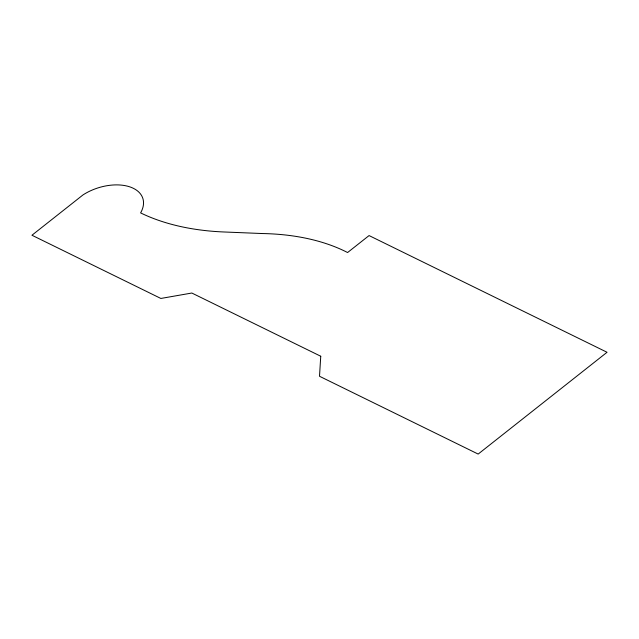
<?xml version="1.0" encoding="UTF-8"?>
<svg xmlns="http://www.w3.org/2000/svg" width="639" height="639" viewBox="0 0 639 639"><rect width="100%" height="100%" fill="white"/><g stroke="black" fill="none" stroke-linecap="round" stroke-linejoin="round"><path stroke-width="0.96" d="M320.746 356.243L319.508 376.267L478.164 454.073L607.05 352.273L369.07 235.567L347.584 252.533A208.25 124.741 -18 0 0 262.501 233.547L224.632 232.005A226.717 135.811 -18 0 1 140.604 212.899A39.738 23.803 -18 0 0 129.158 186.652A39.738 23.803 -18 0 0 83.014 194.903L31.95 235.24L160.86 298.453L191.844 293.029L320.746 356.243"/></g></svg>
